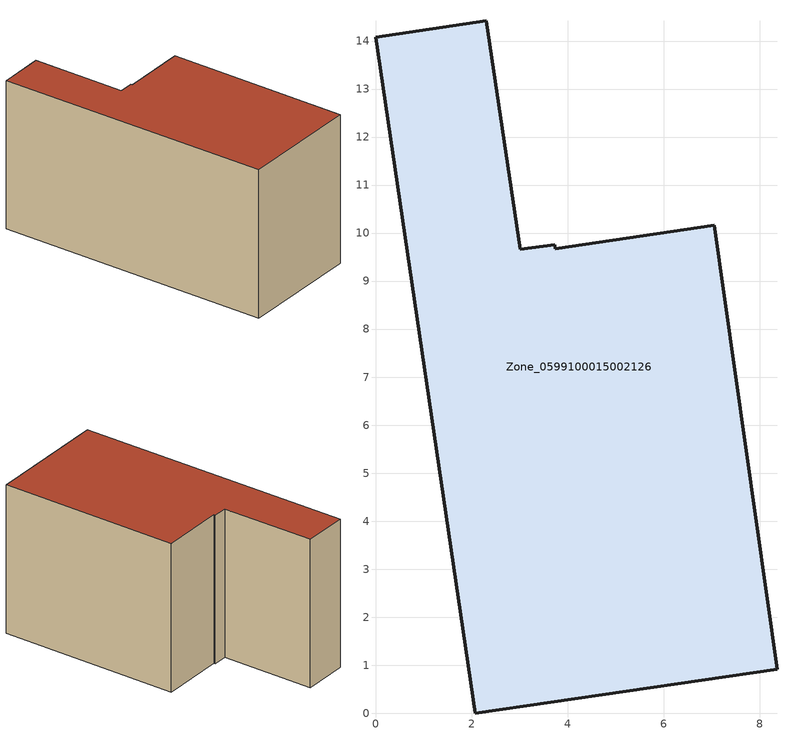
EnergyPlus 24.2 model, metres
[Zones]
Zone_0599100015002126
 floor ground (C_G): 3.73,9.75 3.74,9.68 7.05,10.16 8.36,0.92 2.08,0 0,14.08 2.31,14.42 3.01,9.66 z0.82
 wall outside (C_F): 2.31,14.42 0,14.08 2.08,0 8.36,0.92 7.05,10.16 3.74,9.68 3.73,9.75 3.01,9.66 2.31,14.42 z0.82:8.59
 roof outside (C_R): 3.01,9.66 2.31,14.42 0,14.08 2.08,0 8.36,0.92 7.05,10.16 3.74,9.68 3.73,9.75 z8.59
[BUILDING]
Pand.0599100015002126: North Axis=0; Terrain=City; Loads Convergence Tolerance Value=0.04; Temperature Convergence Tolerance Value=0.4; Solar Distribution=FullExterior; Maximum Number of Warmup Days=25; Minimum Number of Warmup Days=1
[Site:Location]
Rotterdam.The.Hague.AP_ZH_NLD Design_Conditions: Latitude=51.96; Longitude=4.45; Time Zone=1; Elevation=-4.5
[SITE:GROUNDTEMPERATURE:BUILDINGSURFACE]
18, 18, 18, 18, 18, 18, 18, 18, 18, 18, 18, 18
[MATERIAL] Thermal Absorptance=0.9; Solar Absorptance=0.7; Visible Absorptance=0.7
Name | Roughness | Thickness | Conductivity | Density | Specific Heat
G.TI.1975-1991 | MediumSmooth | 0.15 | 0.288461 | 540 | 1210
F.TI.1975-1991 | Rough | 0.3 | 0.230769 | 1920 | 840
R.TI.1975-1991 | MediumRough | 0.2 | 0.153846 | 1500 | 1000
[CONSTRUCTION]
C_G: G.TI.1975-1991
C_F: F.TI.1975-1991
C_R: R.TI.1975-1991
[ZONE]
Zone_0599100015002126: Type=1; Multiplier=1; Ceiling Height=Autocalculate; Volume=Autocalculate; Floor Area=autocalculate; Part of Total Floor Area=Yes
[ZONEINFILTRATION:DESIGNFLOWRATE]
Infil_Zone_0599100015002126: Zone or ZoneList or Space or SpaceList=Zone_0599100015002126; Schedule=AlwaysOn; Design Flow Rate Calculation Method=Flow/Area; Flow Rate per Floor Area=0.003; Constant Term Coefficient=1; Temperature Term Coefficient=0; Velocity Term Coefficient=0; Velocity Squared Term Coefficient=0
[HVACTEMPLATE:ZONE:IDEALLOADSAIRSYSTEM]
Zone_0599100015002126: Maximum Heating Supply Air Temperature=50; Minimum Cooling Supply Air Temperature=13; Maximum Heating Supply Air Humidity Ratio=0.0156; Minimum Cooling Supply Air Humidity Ratio=0.0077; Heating Limit=NoLimit; Cooling Limit=NoLimit; Dehumidification Control Type=ConstantSensibleHeatRatio; Cooling Sensible Heat Ratio=0.7; Dehumidification Setpoint=60; Humidification Control Type=None; Humidification Setpoint=30; Outdoor Air Method=None; Outdoor Air Flow Rate per Person=0.00944; Outdoor Air Flow Rate per Zone Floor Area=0; Outdoor Air Flow Rate per Zone=0; Demand Controlled Ventilation Type=None; Outdoor Air Economizer Type=NoEconomizer; Heat Recovery Type=None; Sensible Heat Recovery Effectiveness=0.7; Latent Heat Recovery Effectiveness=0.65
[ZONECONTROL:THERMOSTAT]
ThermostatControl_Zone_0599100015002126: Zone or ZoneList=Zone_0599100015002126; Control Type Schedule=DualSetpointControlType; Control 1=Thermostat_Zone_0599100015002126; Temperature Difference Between Cutout And Setpoint=0
[THERMOSTATSETPOINT:DUALSETPOINT]
Thermostat_Zone_0599100015002126: Heating Setpoint Temperature Schedule=HeatingSetpoint_Zone_0599100015002126; Cooling Setpoint Temperature Schedule=CoolingSetpoint_Zone_0599100015002126
[SCHEDULE:COMPACT]
HeatingSetpoint_Zone_0599100015002126: Through: 12/31, For: AllDays, Until: 24:00, 21
CoolingSetpoint_Zone_0599100015002126: Through: 12/31, For: AllDays, Until: 24:00, 24
DualSetpointControlType: Through: 12/31, For: AllDays, Until: 24:00, 4
AlwaysOn: Through: 12/31, For: AllDays, Until: 24:00, 1
